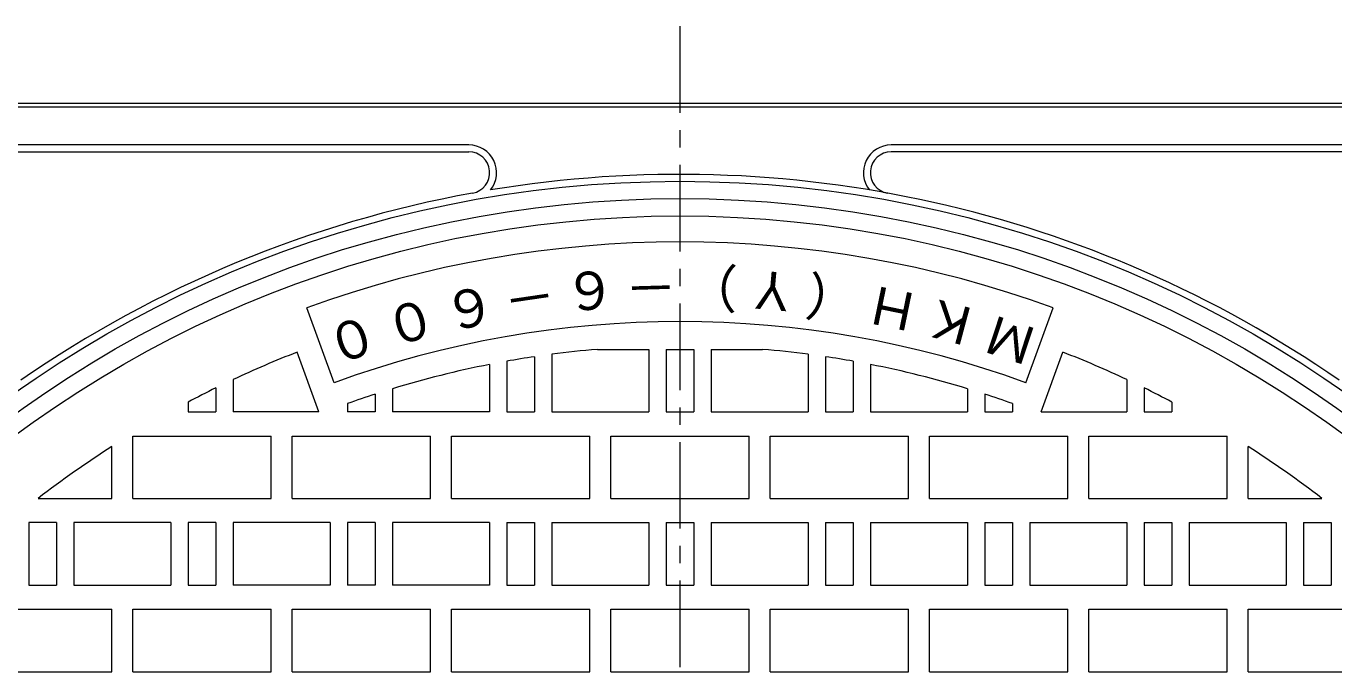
# Model space of a CAD drawing. Units: millimetres, scale not verified. Extents: x -885 to 921, y -689 to 673.
# Drawn here: x -660.1 to -282.6, y 486.8 to 673.4 of the extents above; entities that cross this region are included whole.
import ezdxf
from ezdxf.enums import TextEntityAlignment as Align

# ---------------------------------------------------------------- set-up
doc = ezdxf.new("R2010")
doc.units = ezdxf.units.MM
doc.header["$LTSCALE"] = 5
doc.linetypes.add('CHAIN1', pattern=[8, 5, -1, 1, -1])
doc.layers.add('0-0_通り芯', color=3, linetype='Continuous', lineweight=9)
doc.layers.add('0-1_躯体', color=2, linetype='Continuous', lineweight=9)
doc.layers.add('0-F_STEEL-AB', color=7, linetype='Continuous')
doc.styles.add('ＭＳ ゴシック', font='')
doc.styles.get('ＭＳ ゴシック').set_extended_font_data('MS Gothic')

msp = doc.modelspace()

# ---------------------------------------------------------------- linework, layer by layer
at = {"layer": '0-0_通り芯'}
for p, q in [((-571.213, 570.56), (-579.079, 592.173)), ((-371.473, 570.56), (-363.607, 592.173)), ((-575.608, 562.169), (-581.867, 579.366)), ((-513.343, 578.058), (-513.343, 562.169)), ((-508.343, 578.757), (-508.343, 562.169)), ((-495.197, 580.169), (-480.343, 580.169)), ((-480.343, 580.169), (-480.343, 562.169)), ((-462.343, 580.169), (-462.343, 562.169)), ((-462.343, 580.169), (-447.489, 580.169)), ((-434.343, 578.757), (-434.343, 562.169)), ((-429.343, 578.058), (-429.343, 562.169)), ((-367.078, 562.169), (-360.818, 579.366)), ((-526.343, 575.812), (-526.343, 562.169)), ((-521.343, 576.749), (-521.343, 562.169)), ((-421.343, 576.749), (-421.343, 562.169)), ((-416.343, 575.812), (-416.343, 562.169)), ((-600.343, 571.442), (-600.343, 562.169)), ((-342.343, 571.442), (-342.343, 562.169)), ((-605.343, 569.043), (-605.343, 562.169)), ((-559.343, 567.243), (-559.343, 562.169)), ((-554.343, 568.816), (-554.343, 562.169)), ((-388.343, 568.816), (-388.343, 562.169)), ((-383.343, 567.243), (-383.343, 562.169)), ((-337.343, 569.043), (-337.343, 562.169)), ((-613.343, 564.967), (-613.343, 562.169)), ((-567.343, 564.514), (-567.343, 562.169)), ((-375.343, 564.514), (-375.343, 562.169)), ((-329.343, 564.967), (-329.343, 562.169)), ((-613.343, 562.169), (-605.343, 562.169)), ((-575.608, 562.169), (-600.343, 562.169)), ((-559.343, 562.169), (-567.343, 562.169)), ((-526.343, 562.169), (-554.343, 562.169)), ((-521.343, 562.169), (-513.343, 562.169)), ((-508.343, 562.169), (-480.343, 562.169)), ((-462.343, 562.169), (-434.343, 562.169)), ((-429.343, 562.169), (-421.343, 562.169)), ((-416.343, 562.169), (-388.343, 562.169)), ((-383.343, 562.169), (-375.343, 562.169)), ((-367.078, 562.169), (-342.343, 562.169)), ((-337.343, 562.169), (-329.343, 562.169)), ((-589.343, 537.169), (-589.343, 555.169)), ((-543.343, 537.169), (-543.343, 555.169)), ((-497.343, 537.169), (-497.343, 555.169)), ((-451.343, 537.169), (-451.343, 555.169)), ((-405.343, 537.169), (-405.343, 555.169)), ((-359.343, 537.169), (-359.343, 555.169)), ((-307.343, 537.169), (-307.343, 552.138)), ((-629.343, 537.169), (-589.343, 537.169)), ((-583.343, 537.169), (-543.343, 537.169)), ((-537.343, 537.169), (-497.343, 537.169)), ((-491.343, 537.169), (-451.343, 537.169)), ((-445.343, 537.169), (-405.343, 537.169)), ((-399.343, 537.169), (-359.343, 537.169)), ((-307.343, 537.169), (-286.046, 537.169)), ((-651.343, 530.169), (-659.343, 530.169)), ((-651.343, 530.169), (-651.343, 512.169)), ((-618.343, 530.169), (-646.343, 530.169)), ((-618.343, 530.169), (-618.343, 512.169)), ((-605.343, 530.169), (-613.343, 530.169)), ((-605.343, 530.169), (-605.343, 512.169)), ((-572.343, 530.169), (-600.343, 530.169)), ((-600.343, 530.169), (-600.343, 512.169)), ((-572.343, 530.169), (-572.343, 512.169)), ((-554.343, 530.169), (-554.343, 512.169)), ((-526.343, 530.169), (-554.343, 530.169)), ((-526.343, 530.169), (-526.343, 512.169)), ((-521.343, 530.169), (-521.343, 512.169)), ((-521.343, 530.169), (-513.343, 530.169)), ((-513.343, 530.169), (-513.343, 512.169)), ((-508.343, 530.169), (-480.343, 530.169)), ((-508.343, 530.169), (-508.343, 512.169)), ((-480.343, 530.169), (-480.343, 512.169)), ((-462.343, 530.169), (-462.343, 512.169)), ((-462.343, 530.169), (-434.343, 530.169)), ((-434.343, 530.169), (-434.343, 512.169)), ((-429.343, 530.169), (-421.343, 530.169)), ((-429.343, 530.169), (-429.343, 512.169)), ((-421.343, 530.169), (-421.343, 512.169)), ((-416.343, 530.169), (-388.343, 530.169)), ((-416.343, 530.169), (-416.343, 512.169)), ((-388.343, 530.169), (-388.343, 512.169)), ((-370.343, 530.169), (-342.343, 530.169)), ((-370.343, 530.169), (-370.343, 512.169)), ((-342.343, 530.169), (-342.343, 512.169)), ((-324.343, 530.169), (-324.343, 512.169)), ((-324.343, 530.169), (-296.343, 530.169)), ((-296.343, 530.169), (-296.343, 512.169)), ((-291.343, 530.169), (-283.343, 530.169)), ((-283.343, 530.169), (-283.343, 512.169)), ((-572.343, 512.169), (-600.343, 512.169)), ((-526.343, 512.169), (-554.343, 512.169)), ((-521.343, 512.169), (-513.343, 512.169)), ((-508.343, 512.169), (-480.343, 512.169)), ((-462.343, 512.169), (-434.343, 512.169)), ((-429.343, 512.169), (-421.343, 512.169)), ((-416.343, 512.169), (-388.343, 512.169)), ((-370.343, 512.169), (-342.343, 512.169)), ((-324.343, 512.169), (-296.343, 512.169)), ((-635.343, 487.169), (-635.343, 505.169)), ((-589.343, 487.169), (-589.343, 505.169)), ((-543.343, 487.169), (-543.343, 505.169)), ((-497.343, 487.169), (-497.343, 505.169)), ((-451.343, 487.169), (-451.343, 505.169)), ((-405.343, 487.169), (-405.343, 505.169)), ((-359.343, 487.169), (-359.343, 505.169)), ((-313.343, 487.169), (-313.343, 505.169)), ((-675.343, 487.169), (-635.343, 487.169)), ((-629.343, 487.169), (-589.343, 487.169)), ((-583.343, 487.169), (-543.343, 487.169)), ((-537.343, 487.169), (-497.343, 487.169)), ((-491.343, 487.169), (-451.343, 487.169)), ((-445.343, 487.169), (-405.343, 487.169)), ((-399.343, 487.169), (-359.343, 487.169)), ((-353.343, 487.169), (-313.343, 487.169)), ((-307.343, 487.169), (-267.343, 487.169))]:
    msp.add_line(p, q, dxfattribs=at)
for points in [[(-475.343, 580.169), (-467.343, 580.169), (-467.343, 562.169)], [(-475.343, 580.169), (-475.343, 562.169), (-467.343, 562.169)], [(-629.343, 537.169), (-629.343, 555.169), (-589.343, 555.169)], [(-583.343, 537.169), (-583.343, 555.169), (-543.343, 555.169)], [(-537.343, 537.169), (-537.343, 555.169), (-497.343, 555.169)], [(-491.343, 537.169), (-491.343, 555.169), (-451.343, 555.169)], [(-445.343, 537.169), (-445.343, 555.169), (-405.343, 555.169)], [(-399.343, 537.169), (-399.343, 555.169), (-359.343, 555.169)], [(-353.343, 537.169), (-313.343, 537.169), (-313.343, 555.169)], [(-353.343, 537.169), (-353.343, 555.169), (-313.343, 555.169)], [(-656.64, 537.169), (-635.343, 537.169), (-635.343, 552.138)], [(-659.343, 530.169), (-659.343, 512.169), (-651.343, 512.169)], [(-646.343, 530.169), (-646.343, 512.169), (-618.343, 512.169)], [(-613.343, 530.169), (-613.343, 512.169), (-605.343, 512.169)], [(-559.343, 530.169), (-567.343, 530.169), (-567.343, 512.169)], [(-559.343, 530.169), (-559.343, 512.169), (-567.343, 512.169)], [(-475.343, 530.169), (-467.343, 530.169), (-467.343, 512.169)], [(-475.343, 530.169), (-475.343, 512.169), (-467.343, 512.169)], [(-383.343, 530.169), (-375.343, 530.169), (-375.343, 512.169)], [(-383.343, 530.169), (-383.343, 512.169), (-375.343, 512.169)], [(-337.343, 530.169), (-329.343, 530.169), (-329.343, 512.169)], [(-337.343, 530.169), (-337.343, 512.169), (-329.343, 512.169)], [(-291.343, 530.169), (-291.343, 512.169), (-283.343, 512.169)], [(-675.343, 487.169), (-675.343, 505.169), (-635.343, 505.169)], [(-629.343, 487.169), (-629.343, 505.169), (-589.343, 505.169)], [(-583.343, 487.169), (-583.343, 505.169), (-543.343, 505.169)], [(-537.343, 487.169), (-537.343, 505.169), (-497.343, 505.169)], [(-491.343, 487.169), (-491.343, 505.169), (-451.343, 505.169)], [(-445.343, 487.169), (-445.343, 505.169), (-405.343, 505.169)], [(-399.343, 487.169), (-399.343, 505.169), (-359.343, 505.169)], [(-353.343, 487.169), (-353.343, 505.169), (-313.343, 505.169)], [(-307.343, 487.169), (-307.343, 505.169), (-267.343, 505.169)]]:
    msp.add_lwpolyline(points, dxfattribs=at)
msp.add_circle((-471.343, 296.169), 322.5, dxfattribs=at)
for radius, start, end in [(315, 70, 110), (292, 70.00002, 109.99998), (304, 111.31943, 115.10901), (285, 98.47443, 100.10416), (285, 94.80119, 97.45946), (285, 82.54053, 85.19881), (285, 79.89581, 81.52554), (304, 64.89096, 68.68057), (285, 101.12689, 106.93147), (285, 73.0685, 78.87311), (304, 116.15427, 117.84657), (285, 107.9852, 109.6846), (285, 70.3154, 72.01477), (304, 62.15343, 63.84573), (304, 122.64783, 127.55556), (304, 52.44444, 57.35217)]:
    msp.add_arc((-471.343, 296.169), radius, start, end, dxfattribs=at)
at = {"layer": '0-1_躯体', "linetype": 'CHAIN1'}
msp.add_line((-471.343, 673.434), (-471.343, -82.441), dxfattribs=at)
at = {"layer": '0-1_躯体'}
for p, q in [((-766.343, 651.169), (-176.343, 651.169)), ((-766.343, 650.169), (-176.343, 650.169)), ((-532.296, 639.169), (-766.343, 639.169)), ((-176.343, 639.169), (-410.389, 639.169)), ((-720.076, 637.169), (-532.296, 637.169)), ((-222.61, 637.17), (-410.389, 637.17))]:
    msp.add_line(p, q, dxfattribs=at)
for radius in [332.5, 327.5]:
    msp.add_circle((-471.343, 296.169), radius, dxfattribs=at)
for centre, radius, start, end in [((-532.296, 631.169), 8, 321.27469, 90), ((-410.389, 631.169), 8, 90, 218.72449), ((-532.296, 631.169), 6, 280.31221, 90), ((-410.389, 631.169), 6, 90, 259.68767), ((-471.343, 296.169), 334.5, 55.32016, 99.41385), ((-471.343, 296.169), 334.5, 100.31221, 124.67984)]:
    msp.add_arc(centre, radius, start, end, dxfattribs=at)

# ---------------------------------------------------------------- texts
at = {"layer": '0-F_STEEL-AB', "style": 'ＭＳ ゴシック'}
for s, rotation, p in [('）', 178.333, (-454.47, 606.682)), ('６', 185, (-490.632, 606.541)), ('Ｙ', 175, (-436.444, 605.175)), ('（', 171.667, (-418.536, 602.623)), ('６', 191.667, (-526.534, 602.203)), ('－', 181.667, (-472.553, 607.137)), ('Ｈ', 168.333, (-400.807, 599.034)), ('０', 195, (-544.235, 598.476)), ('－', 188.333, (-508.646, 604.894)), ('Ｋ', 165, (-383.316, 594.421)), ('０', 198.333, (-561.689, 593.727)), ('Ｍ', 161.666, (-366.123, 588.798))]:
    msp.add_text(s, height=11, rotation=rotation, dxfattribs=at).set_placement(p, align=Align.BOTTOM_LEFT)

doc.saveas('drawing.dxf')
